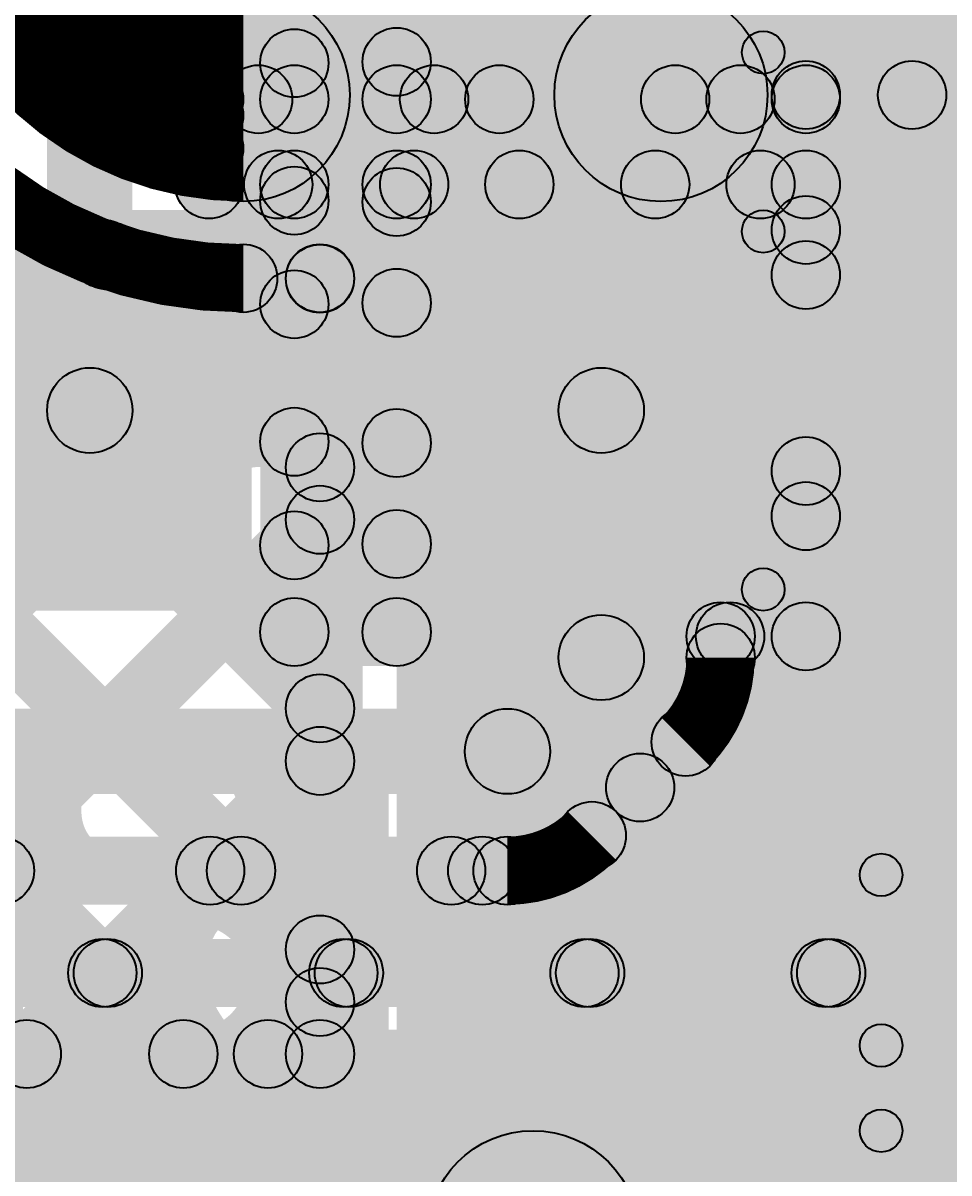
# Model space of a CAD drawing. Header units: millimetres. Extents: x -2.17 to 2.17, y -2.17 to 2.17.
# Drawn here: x -0.0348 to 0.0738, y 0.1279 to 0.2628 of the extents above; entities that cross this region are included whole.
import ezdxf

# ---------------------------------------------------------------- set-up
doc = ezdxf.new("R2010")
doc.units = ezdxf.units.MM
doc.header["$MEASUREMENT"] = 0
for name, color, linetype in [('BottomLayer', 5, 'Continuous'), ('BottomOverlay', 54, 'Continuous'), ('BottomPaste', 16, 'Continuous'), ('BottomSolder', 6, 'Continuous'), ('Mechanical1', 6, 'Continuous'), ('Mechanical2', 216, 'Continuous'), ('TopLayer', 1, 'Continuous'), ('TopOverlay', 2, 'Continuous'), ('TopPaste', 8, 'Continuous'), ('TopSolder', 216, 'Continuous')]:
    doc.layers.add(name, color=color, linetype=linetype)

# ---------------------------------------------------------------- blocks, each defined once
blk = doc.blocks.new('S______B______61')
at = {"layer": 'TopLayer'}
for points in [[(-0.045, -0.0175), (-0.045, 0.0175), (-0.015, 0.0175), (-0.015, -0.0175)], [(0.015, -0.0175), (0.015, 0.0175), (0.045, 0.0175), (0.045, -0.0175)]]:
    blk.add_hatch(color=1, dxfattribs=at).paths.add_polyline_path(points)
at = {"layer": 'TopOverlay'}
h = blk.add_hatch(color=2, dxfattribs=at)
edge = h.paths.add_edge_path()
edge.add_arc((-0.049, 0.021), 0.0025, 0, 360)
h = blk.add_hatch(color=2, dxfattribs=at)
edge = h.paths.add_edge_path()
edge.add_arc((-0.049, 0.021), 0.0025, 0, 360)
for points in [[(0.049, 0.0235), (0.049, 0.0185), (-0.049, 0.0185), (-0.049, 0.0235)], [(-0.0515, 0.021), (-0.0465, 0.021), (-0.0465, -0.021), (-0.0515, -0.021)], [(0.0465, 0.021), (0.0515, 0.021), (0.0515, -0.021), (0.0465, -0.021)], [(0.049, -0.0185), (0.049, -0.0235), (-0.049, -0.0235), (-0.049, -0.0185)]]:
    blk.add_hatch(color=2, dxfattribs=at).paths.add_polyline_path(points)
h = blk.add_hatch(color=2, dxfattribs=at)
edge = h.paths.add_edge_path()
edge.add_arc((0.049, 0.021), 0.0025, 0, 360)
h = blk.add_hatch(color=2, dxfattribs=at)
edge = h.paths.add_edge_path()
edge.add_arc((0.049, 0.021), 0.0025, 0, 360)
h = blk.add_hatch(color=2, dxfattribs=at)
edge = h.paths.add_edge_path()
edge.add_arc((-0.049, -0.021), 0.0025, 0, 360)
h = blk.add_hatch(color=2, dxfattribs=at)
edge = h.paths.add_edge_path()
edge.add_arc((-0.049, -0.021), 0.0025, 0, 360)
h = blk.add_hatch(color=2, dxfattribs=at)
edge = h.paths.add_edge_path()
edge.add_arc((0.049, -0.021), 0.0025, 0, 360)
h = blk.add_hatch(color=2, dxfattribs=at)
edge = h.paths.add_edge_path()
edge.add_arc((0.049, -0.021), 0.0025, 0, 360)
at = {"layer": 'TopPaste'}
for points in [[(-0.045, -0.0175), (-0.045, 0.0175), (-0.015, 0.0175), (-0.015, -0.0175)], [(0.015, -0.0175), (0.015, 0.0175), (0.045, 0.0175), (0.045, -0.0175)]]:
    blk.add_hatch(color=8, dxfattribs=at).paths.add_polyline_path(points)
at = {"layer": 'TopSolder'}
for points in [[(-0.049, -0.0215), (-0.049, 0.0215), (-0.011, 0.0215), (-0.011, -0.0215)], [(0.011, -0.0215), (0.011, 0.0215), (0.049, 0.0215), (0.049, -0.0215)]]:
    blk.add_hatch(color=216, dxfattribs=at).paths.add_polyline_path(points)
at = {"layer": 'TopOverlay'}
for centre in [(-0.049, 0.021), (-0.049, 0.021), (0.049, 0.021), (0.049, 0.021), (-0.049, -0.021), (-0.049, -0.021), (0.049, -0.021), (0.049, -0.021)]:
    blk.add_circle(centre, 0.0025, dxfattribs=at)
blk = doc.blocks.new('S______B______62')
at = {"layer": 'TopLayer'}
for points in [[(-0.045, -0.0175), (-0.045, 0.0175), (-0.015, 0.0175), (-0.015, -0.0175)], [(0.015, -0.0175), (0.015, 0.0175), (0.045, 0.0175), (0.045, -0.0175)]]:
    blk.add_hatch(color=1, dxfattribs=at).paths.add_polyline_path(points)
at = {"layer": 'TopOverlay'}
h = blk.add_hatch(color=2, dxfattribs=at)
edge = h.paths.add_edge_path()
edge.add_arc((-0.049, 0.021), 0.0025, 0, 360)
h = blk.add_hatch(color=2, dxfattribs=at)
edge = h.paths.add_edge_path()
edge.add_arc((-0.049, 0.021), 0.0025, 0, 360)
for points in [[(0.049, 0.0235), (0.049, 0.0185), (-0.049, 0.0185), (-0.049, 0.0235)], [(-0.0515, 0.021), (-0.0465, 0.021), (-0.0465, -0.021), (-0.0515, -0.021)], [(0.0465, 0.021), (0.0515, 0.021), (0.0515, -0.021), (0.0465, -0.021)], [(0.049, -0.0185), (0.049, -0.0235), (-0.049, -0.0235), (-0.049, -0.0185)]]:
    blk.add_hatch(color=2, dxfattribs=at).paths.add_polyline_path(points)
h = blk.add_hatch(color=2, dxfattribs=at)
edge = h.paths.add_edge_path()
edge.add_arc((0.049, 0.021), 0.0025, 0, 360)
h = blk.add_hatch(color=2, dxfattribs=at)
edge = h.paths.add_edge_path()
edge.add_arc((0.049, 0.021), 0.0025, 0, 360)
h = blk.add_hatch(color=2, dxfattribs=at)
edge = h.paths.add_edge_path()
edge.add_arc((-0.049, -0.021), 0.0025, 0, 360)
h = blk.add_hatch(color=2, dxfattribs=at)
edge = h.paths.add_edge_path()
edge.add_arc((-0.049, -0.021), 0.0025, 0, 360)
h = blk.add_hatch(color=2, dxfattribs=at)
edge = h.paths.add_edge_path()
edge.add_arc((0.049, -0.021), 0.0025, 0, 360)
h = blk.add_hatch(color=2, dxfattribs=at)
edge = h.paths.add_edge_path()
edge.add_arc((0.049, -0.021), 0.0025, 0, 360)
at = {"layer": 'TopPaste'}
for points in [[(-0.045, -0.0175), (-0.045, 0.0175), (-0.015, 0.0175), (-0.015, -0.0175)], [(0.015, -0.0175), (0.015, 0.0175), (0.045, 0.0175), (0.045, -0.0175)]]:
    blk.add_hatch(color=8, dxfattribs=at).paths.add_polyline_path(points)
at = {"layer": 'TopSolder'}
for points in [[(-0.049, -0.0215), (-0.049, 0.0215), (-0.011, 0.0215), (-0.011, -0.0215)], [(0.011, -0.0215), (0.011, 0.0215), (0.049, 0.0215), (0.049, -0.0215)]]:
    blk.add_hatch(color=216, dxfattribs=at).paths.add_polyline_path(points)
at = {"layer": 'TopOverlay'}
for centre in [(-0.049, 0.021), (-0.049, 0.021), (0.049, 0.021), (0.049, 0.021), (-0.049, -0.021), (-0.049, -0.021), (0.049, -0.021), (0.049, -0.021)]:
    blk.add_circle(centre, 0.0025, dxfattribs=at)
blk = doc.blocks.new('R___0201_B_75')
at = {"layer": 'BottomLayer'}
for points in [[(-0.01614, 0.00728), (-0.00551, 0.00728), (-0.00551, -0.00728), (-0.01614, -0.00728)], [(0.00551, 0.00728), (0.01614, 0.00728), (0.01614, -0.00728), (0.00551, -0.00728)]]:
    blk.add_hatch(color=5, dxfattribs=at).paths.add_polyline_path(points)
at = {"layer": 'BottomOverlay'}
h = blk.add_hatch(color=54, dxfattribs=at)
edge = h.paths.add_edge_path()
edge.add_arc((-0.019, 0.01), 0.0025, 0, 360)
h = blk.add_hatch(color=54, dxfattribs=at)
edge = h.paths.add_edge_path()
edge.add_arc((-0.019, 0.01), 0.0025, 0, 360)
for points in [[(0.019, 0.0125), (0.019, 0.0075), (-0.019, 0.0075), (-0.019, 0.0125)], [(-0.0215, 0.01), (-0.0165, 0.01), (-0.0165, -0.01), (-0.0215, -0.01)], [(0.0165, 0.01), (0.0215, 0.01), (0.0215, -0.01), (0.0165, -0.01)], [(0.019, -0.0075), (0.019, -0.0125), (-0.019, -0.0125), (-0.019, -0.0075)]]:
    blk.add_hatch(color=54, dxfattribs=at).paths.add_polyline_path(points)
h = blk.add_hatch(color=54, dxfattribs=at)
edge = h.paths.add_edge_path()
edge.add_arc((0.019, 0.01), 0.0025, 0, 360)
h = blk.add_hatch(color=54, dxfattribs=at)
edge = h.paths.add_edge_path()
edge.add_arc((0.019, 0.01), 0.0025, 0, 360)
h = blk.add_hatch(color=54, dxfattribs=at)
edge = h.paths.add_edge_path()
edge.add_arc((-0.019, -0.01), 0.0025, 0, 360)
h = blk.add_hatch(color=54, dxfattribs=at)
edge = h.paths.add_edge_path()
edge.add_arc((-0.019, -0.01), 0.0025, 0, 360)
h = blk.add_hatch(color=54, dxfattribs=at)
edge = h.paths.add_edge_path()
edge.add_arc((0.019, -0.01), 0.0025, 0, 360)
h = blk.add_hatch(color=54, dxfattribs=at)
edge = h.paths.add_edge_path()
edge.add_arc((0.019, -0.01), 0.0025, 0, 360)
at = {"layer": 'BottomPaste'}
for points in [[(-0.01614, 0.00728), (-0.00551, 0.00728), (-0.00551, -0.00728), (-0.01614, -0.00728)], [(0.00551, 0.00728), (0.01614, 0.00728), (0.01614, -0.00728), (0.00551, -0.00728)]]:
    blk.add_hatch(color=16, dxfattribs=at).paths.add_polyline_path(points)
at = {"layer": 'BottomSolder'}
for points in [[(-0.02014, 0.01128), (-0.00151, 0.01128), (-0.00151, -0.01128), (-0.02014, -0.01128)], [(0.00151, 0.01128), (0.02014, 0.01128), (0.02014, -0.01128), (0.00151, -0.01128)]]:
    blk.add_hatch(color=6, dxfattribs=at).paths.add_polyline_path(points)
at = {"layer": 'BottomOverlay'}
for centre in [(-0.019, 0.01), (-0.019, 0.01), (0.019, 0.01), (0.019, 0.01), (-0.019, -0.01), (-0.019, -0.01), (0.019, -0.01), (0.019, -0.01)]:
    blk.add_circle(centre, 0.0025, dxfattribs=at)
blk = doc.blocks.new('R___0201_B_76')
at = {"layer": 'BottomLayer'}
for points in [[(-0.01614, 0.00728), (-0.00551, 0.00728), (-0.00551, -0.00728), (-0.01614, -0.00728)], [(0.00551, 0.00728), (0.01614, 0.00728), (0.01614, -0.00728), (0.00551, -0.00728)]]:
    blk.add_hatch(color=5, dxfattribs=at).paths.add_polyline_path(points)
at = {"layer": 'BottomOverlay'}
h = blk.add_hatch(color=54, dxfattribs=at)
edge = h.paths.add_edge_path()
edge.add_arc((-0.019, 0.01), 0.0025, 0, 360)
h = blk.add_hatch(color=54, dxfattribs=at)
edge = h.paths.add_edge_path()
edge.add_arc((-0.019, 0.01), 0.0025, 0, 360)
for points in [[(0.019, 0.0125), (0.019, 0.0075), (-0.019, 0.0075), (-0.019, 0.0125)], [(-0.0215, 0.01), (-0.0165, 0.01), (-0.0165, -0.01), (-0.0215, -0.01)], [(0.0165, 0.01), (0.0215, 0.01), (0.0215, -0.01), (0.0165, -0.01)], [(0.019, -0.0075), (0.019, -0.0125), (-0.019, -0.0125), (-0.019, -0.0075)]]:
    blk.add_hatch(color=54, dxfattribs=at).paths.add_polyline_path(points)
h = blk.add_hatch(color=54, dxfattribs=at)
edge = h.paths.add_edge_path()
edge.add_arc((0.019, 0.01), 0.0025, 0, 360)
h = blk.add_hatch(color=54, dxfattribs=at)
edge = h.paths.add_edge_path()
edge.add_arc((0.019, 0.01), 0.0025, 0, 360)
h = blk.add_hatch(color=54, dxfattribs=at)
edge = h.paths.add_edge_path()
edge.add_arc((-0.019, -0.01), 0.0025, 0, 360)
h = blk.add_hatch(color=54, dxfattribs=at)
edge = h.paths.add_edge_path()
edge.add_arc((-0.019, -0.01), 0.0025, 0, 360)
h = blk.add_hatch(color=54, dxfattribs=at)
edge = h.paths.add_edge_path()
edge.add_arc((0.019, -0.01), 0.0025, 0, 360)
h = blk.add_hatch(color=54, dxfattribs=at)
edge = h.paths.add_edge_path()
edge.add_arc((0.019, -0.01), 0.0025, 0, 360)
at = {"layer": 'BottomPaste'}
for points in [[(-0.01614, 0.00728), (-0.00551, 0.00728), (-0.00551, -0.00728), (-0.01614, -0.00728)], [(0.00551, 0.00728), (0.01614, 0.00728), (0.01614, -0.00728), (0.00551, -0.00728)]]:
    blk.add_hatch(color=16, dxfattribs=at).paths.add_polyline_path(points)
at = {"layer": 'BottomSolder'}
for points in [[(-0.02014, 0.01128), (-0.00151, 0.01128), (-0.00151, -0.01128), (-0.02014, -0.01128)], [(0.00151, 0.01128), (0.02014, 0.01128), (0.02014, -0.01128), (0.00151, -0.01128)]]:
    blk.add_hatch(color=6, dxfattribs=at).paths.add_polyline_path(points)
at = {"layer": 'BottomOverlay'}
for centre in [(-0.019, 0.01), (-0.019, 0.01), (0.019, 0.01), (0.019, 0.01), (-0.019, -0.01), (-0.019, -0.01), (0.019, -0.01), (0.019, -0.01)]:
    blk.add_circle(centre, 0.0025, dxfattribs=at)

msp = doc.modelspace()

# ---------------------------------------------------------------- hatches: boundary and pattern name
at = {"layer": 'BottomLayer'}
for points in [[(-0.29933, 0.44781), (-0.29367, 0.45347), (0.00283, 0.15697), (-0.00283, 0.15131)], [(-0.29933, 0.41953), (-0.29367, 0.42519), (-0.0132, 0.14472), (-0.01886, 0.13906)], [(0.033, 0.16939), (0.106, 0.16939), (0.106, 0.296), (0.033, 0.296)], [(0.009, 0.10839), (0.085, 0.10839), (0.085, 0.29539), (0.009, 0.29539)], [(-0.009, 0.24189), (-0.009, 0.26689), (0.04, 0.26689), (0.04, 0.24189)], [(-0.07688, 0.25365), (-0.07123, 0.25931), (0.00283, 0.18526), (-0.00283, 0.1796)], [(-0.08137, 0.1741), (-0.08702, 0.17976), (-0.02821, 0.23857), (-0.02256, 0.23291)], [(-0.02766, 0.23272), (-0.02201, 0.23838), (0.00283, 0.21354), (-0.00283, 0.20788)], [(-0.009, 0.22889), (-0.009, 0.23689), (0, 0.23689), (0, 0.22889)], [(-0.09221, 0.13498), (-0.09786, 0.14063), (-0.00283, 0.23567), (0.00283, 0.23001)], [(0.004, 0.14189), (-0.004, 0.14189), (-0.004, 0.23289), (0.004, 0.23289)], [(-0.05984, 0.13906), (-0.0655, 0.14472), (-0.00283, 0.20739), (0.00283, 0.20173)], [(-0.03155, 0.13906), (-0.03721, 0.14472), (-0.00283, 0.1791), (0.00283, 0.17344)], [(-0.00327, 0.13906), (-0.00893, 0.14472), (-0.00283, 0.15082), (0.00283, 0.14516)], [(-0.073, 0.13789), (-0.073, 0.14589), (0, 0.14589), (0, 0.13789)], [(-0.073, 0.10789), (-0.073, 0.13289), (0.025, 0.13289), (0.025, 0.10789)]]:
    msp.add_hatch(color=5, dxfattribs=at).paths.add_polyline_path(points)
h = msp.add_hatch(color=5, dxfattribs=at)
edge = h.paths.add_edge_path()
edge.add_arc((-0.009, 0.25439), 0.0125, 0, 360)
h = msp.add_hatch(color=5, dxfattribs=at)
edge = h.paths.add_edge_path()
edge.add_arc((-0.009, 0.25439), 0.0125, 0, 360)
h = msp.add_hatch(color=5, dxfattribs=at)
edge = h.paths.add_edge_path()
edge.add_arc((0.04, 0.25439), 0.0125, 0, 360)
h = msp.add_hatch(color=5, dxfattribs=at)
edge = h.paths.add_edge_path()
edge.add_arc((-0.02538, 0.23574), 0.004, 0, 360)
h = msp.add_hatch(color=5, dxfattribs=at)
edge = h.paths.add_edge_path()
edge.add_arc((-0.02484, 0.23555), 0.004, 0, 360)
h = msp.add_hatch(color=5, dxfattribs=at)
edge = h.paths.add_edge_path()
edge.add_arc((-0.009, 0.23289), 0.004, 0, 360)
h = msp.add_hatch(color=5, dxfattribs=at)
edge = h.paths.add_edge_path()
edge.add_arc((-0.009, 0.23289), 0.004, 0, 360)
h = msp.add_hatch(color=5, dxfattribs=at)
edge = h.paths.add_edge_path()
edge.add_arc((0, 0.23289), 0.004, 0, 360)
h = msp.add_hatch(color=5, dxfattribs=at)
edge = h.paths.add_edge_path()
edge.add_arc((0, 0.23289), 0.004, 0, 360)
h = msp.add_hatch(color=5, dxfattribs=at)
edge = h.paths.add_edge_path()
edge.add_arc((0, 0.23284), 0.004, 0, 360)
h = msp.add_hatch(color=5, dxfattribs=at)
edge = h.paths.add_edge_path()
edge.add_arc((0, 0.21071), 0.004, 0, 360)
h = msp.add_hatch(color=5, dxfattribs=at)
edge = h.paths.add_edge_path()
edge.add_arc((0, 0.20456), 0.004, 0, 360)
h = msp.add_hatch(color=5, dxfattribs=at)
edge = h.paths.add_edge_path()
edge.add_arc((0, 0.18243), 0.004, 0, 360)
h = msp.add_hatch(color=5, dxfattribs=at)
edge = h.paths.add_edge_path()
edge.add_arc((0, 0.17627), 0.004, 0, 360)
h = msp.add_hatch(color=5, dxfattribs=at)
edge = h.paths.add_edge_path()
edge.add_arc((0, 0.15414), 0.004, 0, 360)
h = msp.add_hatch(color=5, dxfattribs=at)
edge = h.paths.add_edge_path()
edge.add_arc((0, 0.14799), 0.004, 0, 360)
h = msp.add_hatch(color=5, dxfattribs=at)
edge = h.paths.add_edge_path()
edge.add_arc((-0.03438, 0.14189), 0.004, 0, 360)
h = msp.add_hatch(color=5, dxfattribs=at)
edge = h.paths.add_edge_path()
edge.add_arc((-0.01603, 0.14189), 0.004, 0, 360)
h = msp.add_hatch(color=5, dxfattribs=at)
edge = h.paths.add_edge_path()
edge.add_arc((-0.0061, 0.14189), 0.004, 0, 360)
h = msp.add_hatch(color=5, dxfattribs=at)
edge = h.paths.add_edge_path()
edge.add_arc((0, 0.14189), 0.004, 0, 360)
h = msp.add_hatch(color=5, dxfattribs=at)
edge = h.paths.add_edge_path()
edge.add_arc((0, 0.14189), 0.004, 0, 360)
h = msp.add_hatch(color=5, dxfattribs=at)
edge = h.paths.add_edge_path()
edge.add_arc((0.025, 0.12039), 0.0125, 0, 360)
at = {"layer": 'Mechanical1'}
msp.add_hatch(color=6, dxfattribs=at).paths.add_polyline_path([(0.005, 0), (-0.005, 0), (-0.005, 2.16739), (0.005, 2.16739)])
at = {"layer": 'TopLayer'}
for points in [[(0.001, 0.25389), (-0.007, 0.25389), (-0.007, 0.30689), (0.001, 0.30689)], [(0.013, 0.25389), (0.005, 0.25389), (0.005, 0.30689), (0.013, 0.30689)], [(-0.022, 0.21739), (-0.032, 0.21739), (-0.032, 0.28039), (-0.022, 0.28039)], [(-0.00583, 0.26745), (-0.00017, 0.27311), (0.01183, 0.26111), (0.00617, 0.25545)], [(-0.00017, 0.2553), (-0.00583, 0.26095), (0.00617, 0.27295), (0.01183, 0.2673)], [(-0.00441, 0.25106), (-0.01006, 0.25672), (-0.00583, 0.26095), (-0.00017, 0.2553)], [(0.00617, 0.25545), (0.01183, 0.26111), (0.01622, 0.25672), (0.01056, 0.25106)], [(-0.013, 0.24989), (-0.013, 0.25789), (-0.003, 0.25789), (-0.003, 0.24989)], [(0.009, 0.24989), (0.009, 0.25789), (0.057, 0.25789), (0.057, 0.24989)], [(0.057, 0.25039), (0.057, 0.25839), (0.2496, 0.25839), (0.2496, 0.25039)], [(-0.01017, 0.2453), (-0.01583, 0.25095), (-0.01006, 0.25672), (-0.00441, 0.25106)], [(0.01388, 0.24106), (0.00822, 0.24672), (0.01822, 0.25672), (0.02388, 0.25106)], [(0.01056, 0.25106), (0.01622, 0.25672), (0.02622, 0.24672), (0.02056, 0.24106)], [(0.03451, 0.14856), (0.02886, 0.15422), (0.13186, 0.25722), (0.13751, 0.25156)], [(0.04216, 0.24106), (0.0365, 0.24672), (0.0465, 0.25672), (0.05216, 0.25106)], [(0.03885, 0.25106), (0.0445, 0.25672), (0.0545, 0.24672), (0.04885, 0.24106)], [(0.05983, 0.23044), (0.05417, 0.2361), (0.07529, 0.25722), (0.08095, 0.25156)], [(0.05983, 0.20216), (0.05417, 0.20782), (0.10357, 0.25722), (0.10923, 0.25156)], [(0.0628, 0.14856), (0.05714, 0.15422), (0.16014, 0.25722), (0.1658, 0.25156)], [(0.06663, 0.25156), (0.07229, 0.25722), (0.17783, 0.15168), (0.17217, 0.14602)], [(-0.009, 0.24389), (-0.017, 0.24389), (-0.017, 0.25389), (-0.009, 0.25389)], [(-0.01583, 0.24917), (-0.01017, 0.25482), (-0.00207, 0.24672), (-0.00772, 0.24106)], [(-0.013, 0.23989), (-0.013, 0.24789), (-0.003, 0.24789), (-0.003, 0.23989)], [(0.009, 0.23989), (0.009, 0.24789), (0.057, 0.24789), (0.057, 0.23989)], [(-0.00583, 0.23917), (-0.00017, 0.24482), (0.01183, 0.23282), (0.00617, 0.22717)], [(-0.00017, 0.22701), (-0.00583, 0.23267), (0.00617, 0.24467), (0.01183, 0.23901)], [(0.001, 0.19139), (-0.007, 0.19139), (-0.007, 0.24389), (0.001, 0.24389)], [(0.013, 0.19139), (0.005, 0.19139), (0.005, 0.24389), (0.013, 0.24389)], [(0.061, 0.19089), (0.053, 0.19089), (0.053, 0.24389), (0.061, 0.24389)], [(0.05417, 0.23574), (0.05983, 0.24139), (0.147, 0.15422), (0.14135, 0.14856)], [(0.038, 0.18839), (0.028, 0.18839), (0.028, 0.21739), (0.038, 0.21739)], [(-0.00583, 0.21088), (-0.00017, 0.21654), (0.01183, 0.20454), (0.00617, 0.19888)], [(-0.00017, 0.19873), (-0.00583, 0.20439), (0.00617, 0.21639), (0.01183, 0.21073)], [(0.05417, 0.20745), (0.05983, 0.21311), (0.11872, 0.15422), (0.11306, 0.14856)], [(-0.003, 0.18739), (-0.003, 0.19539), (0.009, 0.19539), (0.009, 0.18739)], [(0.047, 0.18689), (0.047, 0.19489), (0.057, 0.19489), (0.057, 0.18689)], [(0.04528, 0.18806), (0.05093, 0.19372), (0.09043, 0.15422), (0.08478, 0.14856)], [(0.02554, 0.17385), (0.01846, 0.18093), (0.02946, 0.19193), (0.03654, 0.18485)], [(-0.105, 0.17239), (-0.105, 0.18239), (0.022, 0.18239), (0.022, 0.17239)], [(0.03473, 0.16466), (0.02907, 0.17032), (0.04007, 0.18132), (0.04573, 0.17566)], [(0.03473, 0.17032), (0.04039, 0.17598), (0.06215, 0.15422), (0.05649, 0.14856)], [(-0.0896, 0.15939), (-0.0896, 0.16739), (0.022, 0.16739), (0.022, 0.15939)], [(-0.04036, 0.16056), (-0.0347, 0.16622), (-0.0227, 0.15422), (-0.02836, 0.14856)], [(-0.02205, 0.14856), (-0.02771, 0.15422), (-0.01571, 0.16622), (-0.01005, 0.16056)], [(-0.01207, 0.16056), (-0.00642, 0.16622), (0.00558, 0.15422), (-0.00007, 0.14856)], [(0.00623, 0.14856), (0.00057, 0.15422), (0.01257, 0.16622), (0.01823, 0.16056)], [(0.01621, 0.16056), (0.02187, 0.16622), (0.03387, 0.15422), (0.02821, 0.14856)], [(-0.218, 0.14739), (-0.218, 0.15539), (0.145, 0.15539), (0.145, 0.14739)], [(-0.218, 0.13239), (-0.218, 0.14239), (0.145, 0.14239), (0.145, 0.13239)]]:
    msp.add_hatch(color=1, dxfattribs=at).paths.add_polyline_path(points)
h = msp.add_hatch(color=1, dxfattribs=at)
edge = h.paths.add_edge_path()
edge.add_arc((-0.003, 0.25813), 0.004, 0, 360)
h = msp.add_hatch(color=1, dxfattribs=at)
edge = h.paths.add_edge_path()
edge.add_arc((-0.003, 0.25813), 0.004, 0, 360)
h = msp.add_hatch(color=1, dxfattribs=at)
edge = h.paths.add_edge_path()
edge.add_arc((0.009, 0.25828), 0.004, 0, 360)
h = msp.add_hatch(color=1, dxfattribs=at)
edge = h.paths.add_edge_path()
edge.add_arc((0.009, 0.25828), 0.004, 0, 360)
h = msp.add_hatch(color=1, dxfattribs=at)
edge = h.paths.add_edge_path()
edge.add_arc((-0.013, 0.25389), 0.004, 0, 360)
h = msp.add_hatch(color=1, dxfattribs=at)
edge = h.paths.add_edge_path()
edge.add_arc((-0.013, 0.25389), 0.004, 0, 360)
h = msp.add_hatch(color=1, dxfattribs=at)
edge = h.paths.add_edge_path()
edge.add_arc((-0.00724, 0.25389), 0.004, 0, 360)
h = msp.add_hatch(color=1, dxfattribs=at)
edge = h.paths.add_edge_path()
edge.add_arc((-0.00724, 0.25389), 0.004, 0, 360)
h = msp.add_hatch(color=1, dxfattribs=at)
edge = h.paths.add_edge_path()
edge.add_arc((-0.003, 0.25389), 0.004, 0, 360)
h = msp.add_hatch(color=1, dxfattribs=at)
edge = h.paths.add_edge_path()
edge.add_arc((-0.003, 0.25389), 0.004, 0, 360)
h = msp.add_hatch(color=1, dxfattribs=at)
edge = h.paths.add_edge_path()
edge.add_arc((0.009, 0.25389), 0.004, 0, 360)
h = msp.add_hatch(color=1, dxfattribs=at)
edge = h.paths.add_edge_path()
edge.add_arc((0.009, 0.25389), 0.004, 0, 360)
h = msp.add_hatch(color=1, dxfattribs=at)
edge = h.paths.add_edge_path()
edge.add_arc((0.01339, 0.25389), 0.004, 0, 360)
h = msp.add_hatch(color=1, dxfattribs=at)
edge = h.paths.add_edge_path()
edge.add_arc((0.01339, 0.25389), 0.004, 0, 360)
h = msp.add_hatch(color=1, dxfattribs=at)
edge = h.paths.add_edge_path()
edge.add_arc((0.02105, 0.25389), 0.004, 0, 360)
h = msp.add_hatch(color=1, dxfattribs=at)
edge = h.paths.add_edge_path()
edge.add_arc((0.04167, 0.25389), 0.004, 0, 360)
h = msp.add_hatch(color=1, dxfattribs=at)
edge = h.paths.add_edge_path()
edge.add_arc((0.04933, 0.25389), 0.004, 0, 360)
h = msp.add_hatch(color=1, dxfattribs=at)
edge = h.paths.add_edge_path()
edge.add_arc((0.057, 0.25439), 0.004, 0, 360)
h = msp.add_hatch(color=1, dxfattribs=at)
edge = h.paths.add_edge_path()
edge.add_arc((0.057, 0.25389), 0.004, 0, 360)
h = msp.add_hatch(color=1, dxfattribs=at)
edge = h.paths.add_edge_path()
edge.add_arc((0.06946, 0.25439), 0.004, 0, 360)
h = msp.add_hatch(color=1, dxfattribs=at)
edge = h.paths.add_edge_path()
edge.add_arc((-0.013, 0.252), 0.004, 0, 360)
h = msp.add_hatch(color=1, dxfattribs=at)
edge = h.paths.add_edge_path()
edge.add_arc((-0.013, 0.24813), 0.004, 0, 360)
h = msp.add_hatch(color=1, dxfattribs=at)
edge = h.paths.add_edge_path()
edge.add_arc((-0.013, 0.24389), 0.004, 0, 360)
h = msp.add_hatch(color=1, dxfattribs=at)
edge = h.paths.add_edge_path()
edge.add_arc((-0.013, 0.24389), 0.004, 0, 360)
h = msp.add_hatch(color=1, dxfattribs=at)
edge = h.paths.add_edge_path()
edge.add_arc((-0.00489, 0.24389), 0.004, 0, 360)
h = msp.add_hatch(color=1, dxfattribs=at)
edge = h.paths.add_edge_path()
edge.add_arc((-0.003, 0.24389), 0.004, 0, 360)
h = msp.add_hatch(color=1, dxfattribs=at)
edge = h.paths.add_edge_path()
edge.add_arc((-0.003, 0.24389), 0.004, 0, 360)
h = msp.add_hatch(color=1, dxfattribs=at)
edge = h.paths.add_edge_path()
edge.add_arc((0.009, 0.24389), 0.004, 0, 360)
h = msp.add_hatch(color=1, dxfattribs=at)
edge = h.paths.add_edge_path()
edge.add_arc((0.009, 0.24389), 0.004, 0, 360)
h = msp.add_hatch(color=1, dxfattribs=at)
edge = h.paths.add_edge_path()
edge.add_arc((0.01105, 0.24389), 0.004, 0, 360)
h = msp.add_hatch(color=1, dxfattribs=at)
edge = h.paths.add_edge_path()
edge.add_arc((0.02339, 0.24389), 0.004, 0, 360)
h = msp.add_hatch(color=1, dxfattribs=at)
edge = h.paths.add_edge_path()
edge.add_arc((0.03933, 0.24389), 0.004, 0, 360)
h = msp.add_hatch(color=1, dxfattribs=at)
edge = h.paths.add_edge_path()
edge.add_arc((0.05167, 0.24389), 0.004, 0, 360)
h = msp.add_hatch(color=1, dxfattribs=at)
edge = h.paths.add_edge_path()
edge.add_arc((0.057, 0.24389), 0.004, 0, 360)
h = msp.add_hatch(color=1, dxfattribs=at)
edge = h.paths.add_edge_path()
edge.add_arc((0.057, 0.24389), 0.004, 0, 360)
h = msp.add_hatch(color=1, dxfattribs=at)
edge = h.paths.add_edge_path()
edge.add_arc((-0.003, 0.242), 0.004, 0, 360)
h = msp.add_hatch(color=1, dxfattribs=at)
edge = h.paths.add_edge_path()
edge.add_arc((0.009, 0.24184), 0.004, 0, 360)
h = msp.add_hatch(color=1, dxfattribs=at)
edge = h.paths.add_edge_path()
edge.add_arc((0.057, 0.23856), 0.004, 0, 360)
h = msp.add_hatch(color=1, dxfattribs=at)
edge = h.paths.add_edge_path()
edge.add_arc((0.057, 0.23327), 0.004, 0, 360)
h = msp.add_hatch(color=1, dxfattribs=at)
edge = h.paths.add_edge_path()
edge.add_arc((-0.003, 0.22984), 0.004, 0, 360)
h = msp.add_hatch(color=1, dxfattribs=at)
edge = h.paths.add_edge_path()
edge.add_arc((0.009, 0.23), 0.004, 0, 360)
h = msp.add_hatch(color=1, dxfattribs=at)
edge = h.paths.add_edge_path()
edge.add_arc((-0.027, 0.21739), 0.005, 0, 360)
h = msp.add_hatch(color=1, dxfattribs=at)
edge = h.paths.add_edge_path()
edge.add_arc((0.033, 0.21739), 0.005, 0, 360)
h = msp.add_hatch(color=1, dxfattribs=at)
edge = h.paths.add_edge_path()
edge.add_arc((-0.003, 0.21371), 0.004, 0, 360)
h = msp.add_hatch(color=1, dxfattribs=at)
edge = h.paths.add_edge_path()
edge.add_arc((0.009, 0.21356), 0.004, 0, 360)
h = msp.add_hatch(color=1, dxfattribs=at)
edge = h.paths.add_edge_path()
edge.add_arc((0.057, 0.21028), 0.004, 0, 360)
h = msp.add_hatch(color=1, dxfattribs=at)
edge = h.paths.add_edge_path()
edge.add_arc((0.057, 0.20499), 0.004, 0, 360)
h = msp.add_hatch(color=1, dxfattribs=at)
edge = h.paths.add_edge_path()
edge.add_arc((-0.003, 0.20156), 0.004, 0, 360)
h = msp.add_hatch(color=1, dxfattribs=at)
edge = h.paths.add_edge_path()
edge.add_arc((0.009, 0.20171), 0.004, 0, 360)
h = msp.add_hatch(color=1, dxfattribs=at)
edge = h.paths.add_edge_path()
edge.add_arc((-0.003, 0.19139), 0.004, 0, 360)
h = msp.add_hatch(color=1, dxfattribs=at)
edge = h.paths.add_edge_path()
edge.add_arc((-0.003, 0.19139), 0.004, 0, 360)
h = msp.add_hatch(color=1, dxfattribs=at)
edge = h.paths.add_edge_path()
edge.add_arc((0.009, 0.19139), 0.004, 0, 360)
h = msp.add_hatch(color=1, dxfattribs=at)
edge = h.paths.add_edge_path()
edge.add_arc((0.009, 0.19139), 0.004, 0, 360)
h = msp.add_hatch(color=1, dxfattribs=at)
edge = h.paths.add_edge_path()
edge.add_arc((0.047, 0.19089), 0.004, 0, 360)
h = msp.add_hatch(color=1, dxfattribs=at)
edge = h.paths.add_edge_path()
edge.add_arc((0.04811, 0.19089), 0.004, 0, 360)
h = msp.add_hatch(color=1, dxfattribs=at)
edge = h.paths.add_edge_path()
edge.add_arc((0.057, 0.19089), 0.004, 0, 360)
h = msp.add_hatch(color=1, dxfattribs=at)
edge = h.paths.add_edge_path()
edge.add_arc((0.057, 0.19089), 0.004, 0, 360)
h = msp.add_hatch(color=1, dxfattribs=at)
edge = h.paths.add_edge_path()
edge.add_arc((0.033, 0.18839), 0.005, 0, 360)
h = msp.add_hatch(color=1, dxfattribs=at)
edge = h.paths.add_edge_path()
edge.add_arc((0.033, 0.18839), 0.005, 0, 360)
h = msp.add_hatch(color=1, dxfattribs=at)
edge = h.paths.add_edge_path()
edge.add_arc((0.047, 0.18839), 0.004, 0, 360)
h = msp.add_hatch(color=1, dxfattribs=at)
edge = h.paths.add_edge_path()
edge.add_arc((0.047, 0.18839), 0.004, 0, 360)
h = msp.add_hatch(color=1, dxfattribs=at)
edge = h.paths.add_edge_path()
edge.add_arc((0.022, 0.17739), 0.005, 0, 360)
h = msp.add_hatch(color=1, dxfattribs=at)
edge = h.paths.add_edge_path()
edge.add_arc((0.022, 0.17739), 0.005, 0, 360)
h = msp.add_hatch(color=1, dxfattribs=at)
edge = h.paths.add_edge_path()
edge.add_arc((0.0429, 0.17849), 0.004, 0, 360)
h = msp.add_hatch(color=1, dxfattribs=at)
edge = h.paths.add_edge_path()
edge.add_arc((0.0429, 0.17849), 0.004, 0, 360)
h = msp.add_hatch(color=1, dxfattribs=at)
edge = h.paths.add_edge_path()
edge.add_arc((0.0429, 0.17849), 0.004, 0, 360)
h = msp.add_hatch(color=1, dxfattribs=at)
edge = h.paths.add_edge_path()
edge.add_arc((0.03756, 0.17315), 0.004, 0, 360)
h = msp.add_hatch(color=1, dxfattribs=at)
edge = h.paths.add_edge_path()
edge.add_arc((0.0319, 0.16749), 0.004, 0, 360)
h = msp.add_hatch(color=1, dxfattribs=at)
edge = h.paths.add_edge_path()
edge.add_arc((0.0319, 0.16749), 0.004, 0, 360)
h = msp.add_hatch(color=1, dxfattribs=at)
edge = h.paths.add_edge_path()
edge.add_arc((0.0319, 0.16749), 0.004, 0, 360)
h = msp.add_hatch(color=1, dxfattribs=at)
edge = h.paths.add_edge_path()
edge.add_arc((-0.03753, 0.16339), 0.004, 0, 360)
h = msp.add_hatch(color=1, dxfattribs=at)
edge = h.paths.add_edge_path()
edge.add_arc((-0.01288, 0.16339), 0.004, 0, 360)
h = msp.add_hatch(color=1, dxfattribs=at)
edge = h.paths.add_edge_path()
edge.add_arc((-0.00925, 0.16339), 0.004, 0, 360)
h = msp.add_hatch(color=1, dxfattribs=at)
edge = h.paths.add_edge_path()
edge.add_arc((0.0154, 0.16339), 0.004, 0, 360)
h = msp.add_hatch(color=1, dxfattribs=at)
edge = h.paths.add_edge_path()
edge.add_arc((0.01904, 0.16339), 0.004, 0, 360)
h = msp.add_hatch(color=1, dxfattribs=at)
edge = h.paths.add_edge_path()
edge.add_arc((0.022, 0.16339), 0.004, 0, 360)
h = msp.add_hatch(color=1, dxfattribs=at)
edge = h.paths.add_edge_path()
edge.add_arc((0.022, 0.16339), 0.004, 0, 360)
h = msp.add_hatch(color=1, dxfattribs=at)
edge = h.paths.add_edge_path()
edge.add_arc((0.022, 0.16339), 0.004, 0, 360)
h = msp.add_hatch(color=1, dxfattribs=at)
edge = h.paths.add_edge_path()
edge.add_arc((-0.02553, 0.15139), 0.004, 0, 360)
h = msp.add_hatch(color=1, dxfattribs=at)
edge = h.paths.add_edge_path()
edge.add_arc((-0.02488, 0.15139), 0.004, 0, 360)
h = msp.add_hatch(color=1, dxfattribs=at)
edge = h.paths.add_edge_path()
edge.add_arc((0.00275, 0.15139), 0.004, 0, 360)
h = msp.add_hatch(color=1, dxfattribs=at)
edge = h.paths.add_edge_path()
edge.add_arc((0.0034, 0.15139), 0.004, 0, 360)
h = msp.add_hatch(color=1, dxfattribs=at)
edge = h.paths.add_edge_path()
edge.add_arc((0.03104, 0.15139), 0.004, 0, 360)
h = msp.add_hatch(color=1, dxfattribs=at)
edge = h.paths.add_edge_path()
edge.add_arc((0.03169, 0.15139), 0.004, 0, 360)
h = msp.add_hatch(color=1, dxfattribs=at)
edge = h.paths.add_edge_path()
edge.add_arc((0.05932, 0.15139), 0.004, 0, 360)
h = msp.add_hatch(color=1, dxfattribs=at)
edge = h.paths.add_edge_path()
edge.add_arc((0.05997, 0.15139), 0.004, 0, 360)

# ---------------------------------------------------------------- linework, layer by layer
at = {"layer": 'BottomLayer'}
for points, const_width in [([(-0.009, 0.25439, -0.414214), (-0.036, 0.28139)], 0.025), ([(-0.009, 0.23289, -0.414214), (-0.0575, 0.28139)], 0.008)]:
    msp.add_lwpolyline(points, format="xyb", dxfattribs=dict(at, const_width=const_width))
for centre, radius in [((-0.009, 0.25439), 0.0125), ((-0.009, 0.25439), 0.0125), ((0.04, 0.25439), 0.0125), ((-0.02538, 0.23574), 0.004), ((-0.02484, 0.23555), 0.004), ((-0.009, 0.23289), 0.004), ((-0.009, 0.23289), 0.004), ((0, 0.23289), 0.004), ((0, 0.23289), 0.004), ((0, 0.23284), 0.004), ((0, 0.21071), 0.004), ((0, 0.20456), 0.004), ((0, 0.18243), 0.004), ((0, 0.17627), 0.004), ((0, 0.15414), 0.004), ((0, 0.14799), 0.004), ((-0.03438, 0.14189), 0.004), ((-0.01603, 0.14189), 0.004), ((-0.0061, 0.14189), 0.004), ((0, 0.14189), 0.004), ((0, 0.14189), 0.004), ((0.025, 0.12039), 0.0125)]:
    msp.add_circle(centre, radius, dxfattribs=at)
at = {"layer": 'Mechanical2', "const_width": 0.01}
for points in [[(2.16535, 0.001, 1), (-2.16535, 0.001, 1)], [(2.08135, -0.01, 1), (-2.04935, -0.01, 1)], [(1.84055, 0.001, 1), (-1.84055, 0.001, 1)], [(1.6437, 0.001, 1), (-1.6437, 0.001, 1)], [(1.50394, 0, 1), (-1.50394, 0, 1)], [(1.30709, 0.001, 1), (-1.30709, 0.001, 1)], [(1.17323, 0.001, 1), (-1.17323, 0.001, 1)], [(0.97638, 0.001, 1), (-0.97638, 0.001, 1)], [(0.84252, 0.001, 1), (-0.84252, 0.001, 1)], [(0.64567, 0.001, 1), (-0.64567, 0.001, 1)], [(0.51081, -0.01261, 1), (-0.51281, -0.01261, 1)], [(0.31496, 0.001, 1), (-0.31496, 0.001, 1)]]:
    msp.add_lwpolyline(points, format="xyb", close=True, dxfattribs=at)
at = {"layer": 'TopLayer', "const_width": 0.008}
for points in [[(0.047, 0.18839, -0.198912), (0.0429, 0.17849)], [(0.047, 0.18839, -0.198912), (0.0429, 0.17849)], [(0.0319, 0.16749, -0.198912), (0.022, 0.16339)], [(0.0319, 0.16749, -0.198912), (0.022, 0.16339)]]:
    msp.add_lwpolyline(points, format="xyb", dxfattribs=at)
at = {"layer": 'TopLayer'}
for centre, radius in [((-0.003, 0.25813), 0.004), ((-0.003, 0.25813), 0.004), ((0.009, 0.25828), 0.004), ((0.009, 0.25828), 0.004), ((-0.013, 0.25389), 0.004), ((-0.013, 0.25389), 0.004), ((-0.00724, 0.25389), 0.004), ((-0.00724, 0.25389), 0.004), ((-0.003, 0.25389), 0.004), ((-0.003, 0.25389), 0.004), ((0.009, 0.25389), 0.004), ((0.009, 0.25389), 0.004), ((0.01339, 0.25389), 0.004), ((0.01339, 0.25389), 0.004), ((0.02105, 0.25389), 0.004), ((0.04167, 0.25389), 0.004), ((0.04933, 0.25389), 0.004), ((0.057, 0.25439), 0.004), ((0.057, 0.25389), 0.004), ((0.06946, 0.25439), 0.004), ((-0.013, 0.252), 0.004), ((-0.013, 0.24813), 0.004), ((-0.013, 0.24389), 0.004), ((-0.013, 0.24389), 0.004), ((-0.00489, 0.24389), 0.004), ((-0.003, 0.24389), 0.004), ((-0.003, 0.24389), 0.004), ((0.009, 0.24389), 0.004), ((0.009, 0.24389), 0.004), ((0.01105, 0.24389), 0.004), ((0.02339, 0.24389), 0.004), ((0.03933, 0.24389), 0.004), ((0.05167, 0.24389), 0.004), ((0.057, 0.24389), 0.004), ((0.057, 0.24389), 0.004), ((-0.003, 0.242), 0.004), ((0.009, 0.24184), 0.004), ((0.057, 0.23856), 0.004), ((0.057, 0.23327), 0.004), ((-0.003, 0.22984), 0.004), ((0.009, 0.23), 0.004), ((-0.027, 0.21739), 0.005), ((0.033, 0.21739), 0.005), ((-0.003, 0.21371), 0.004), ((0.009, 0.21356), 0.004), ((0.057, 0.21028), 0.004), ((0.057, 0.20499), 0.004), ((-0.003, 0.20156), 0.004), ((0.009, 0.20171), 0.004), ((-0.003, 0.19139), 0.004), ((-0.003, 0.19139), 0.004), ((0.009, 0.19139), 0.004), ((0.009, 0.19139), 0.004), ((0.047, 0.19089), 0.004), ((0.04811, 0.19089), 0.004), ((0.057, 0.19089), 0.004), ((0.057, 0.19089), 0.004), ((0.033, 0.18839), 0.005), ((0.033, 0.18839), 0.005), ((0.047, 0.18839), 0.004), ((0.047, 0.18839), 0.004), ((0.022, 0.17739), 0.005), ((0.022, 0.17739), 0.005), ((0.0429, 0.17849), 0.004), ((0.0429, 0.17849), 0.004), ((0.0429, 0.17849), 0.004), ((0.03756, 0.17315), 0.004), ((0.0319, 0.16749), 0.004), ((0.0319, 0.16749), 0.004), ((0.0319, 0.16749), 0.004), ((-0.03753, 0.16339), 0.004), ((-0.01288, 0.16339), 0.004), ((-0.00925, 0.16339), 0.004), ((0.0154, 0.16339), 0.004), ((0.01904, 0.16339), 0.004), ((0.022, 0.16339), 0.004), ((0.022, 0.16339), 0.004), ((0.022, 0.16339), 0.004), ((-0.02553, 0.15139), 0.004), ((-0.02488, 0.15139), 0.004), ((0.00275, 0.15139), 0.004), ((0.0034, 0.15139), 0.004), ((0.03104, 0.15139), 0.004), ((0.03169, 0.15139), 0.004), ((0.05932, 0.15139), 0.004), ((0.05997, 0.15139), 0.004)]:
    msp.add_circle(centre, radius, dxfattribs=at)

# ---------------------------------------------------------------- block references
at = {"rotation": 180}
for name, p in [('S______B______61', (0.003, 0.28039)), ('S______B______62', (0.003, 0.21739)), ('R___0201_B_75', (0.08482, 0.15289)), ('R___0201_B_76', (0.08482, 0.12289))]:
    msp.add_blockref(name, p, dxfattribs=at)

# ---------------------------------------------------------------- texts
at = {"layer": 'BottomOverlay'}
msp.add_text('$', height=0.04, rotation=180, dxfattribs=at).set_placement((0.026, 0.25339))
at = {"layer": 'BottomOverlay', "text_generation_flag": 2}
for s, p in [('R22', (0.047, 0.17439)), ('R21', (0.047, 0.12239))]:
    msp.add_text(s, height=0.04, dxfattribs=at).set_placement(p)
at = {"layer": 'TopOverlay'}
msp.add_text('SB1', height=0.04, dxfattribs=at).set_placement((-0.037, 0.14039))

doc.saveas('drawing.dxf')
